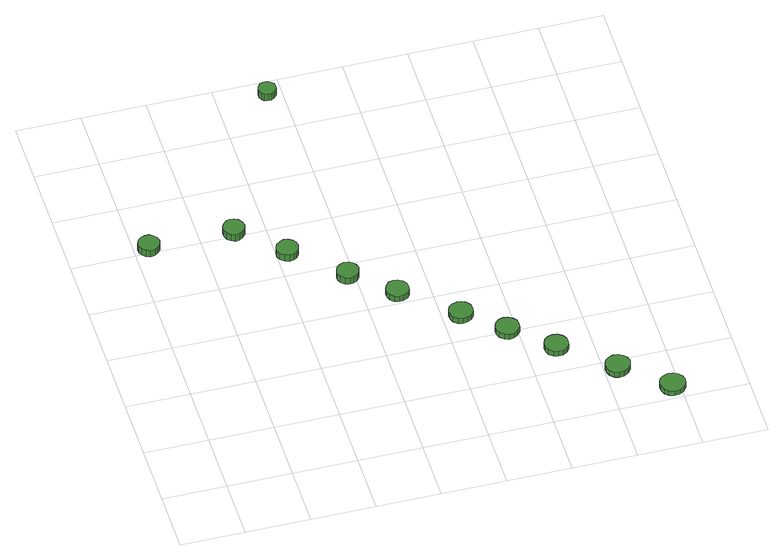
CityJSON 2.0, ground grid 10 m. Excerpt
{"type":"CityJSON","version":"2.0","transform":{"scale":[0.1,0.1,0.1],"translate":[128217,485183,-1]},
"CityObjects":{
"tree1":{"type":"SolitaryVegetationObject","attributes":{"function":"something"},"geometry":[{"type":"MultiSurface","lod":"1","boundaries":[[[0,1,2,3,4,5,6,7,8,9,10,11,12,13,14]],[[15,16,17,18,19,20,21,22,23,24,25,26,27,28,29]],[[0,29,28,1]],[[1,28,27,2]],[[2,27,26,3]],[[3,26,25,4]],[[4,25,24,5]],[[5,24,23,6]],[[6,23,22,7]],[[7,22,21,8]],[[8,21,20,9]],[[9,20,19,10]],[[10,19,18,11]],[[11,18,17,12]],[[12,17,16,13]],[[13,16,15,14]],[[14,15,29,0]]]}]},
"tree2":{"type":"SolitaryVegetationObject","attributes":{"function":"something"},"geometry":[{"type":"MultiSurface","lod":"1","boundaries":[[[30,31,32,33,34,35,36,37,38,39,40,41,42,43,44]],[[45,46,47,48,49,50,51,52,53,54,55,56,57,58,59]],[[30,59,58,31]],[[31,58,57,32]],[[32,57,56,33]],[[33,56,55,34]],[[34,55,54,35]],[[35,54,53,36]],[[36,53,52,37]],[[37,52,51,38]],[[38,51,50,39]],[[39,50,49,40]],[[40,49,48,41]],[[41,48,47,42]],[[42,47,46,43]],[[43,46,45,44]],[[44,45,59,30]]]}]},
"tree3":{"type":"SolitaryVegetationObject","attributes":{"function":"something"},"geometry":[{"type":"MultiSurface","lod":"1","boundaries":[[[60,61,62,63,64,65,66,67,68,69,70,71,72,73,74]],[[75,76,77,78,79,80,81,82,83,84,85,86,87,88,89]],[[60,89,88,61]],[[61,88,87,62]],[[62,87,86,63]],[[63,86,85,64]],[[64,85,84,65]],[[65,84,83,66]],[[66,83,82,67]],[[67,82,81,68]],[[68,81,80,69]],[[69,80,79,70]],[[70,79,78,71]],[[71,78,77,72]],[[72,77,76,73]],[[73,76,75,74]],[[74,75,89,60]]]}]},
"tree4":{"type":"SolitaryVegetationObject","attributes":{"function":"something"},"geometry":[{"type":"MultiSurface","lod":"1","boundaries":[[[90,91,92,93,94,95,96,97,98,99,100,101,102,103,104]],[[105,106,107,108,109,110,111,112,113,114,115,116,117,118,119]],[[90,119,118,91]],[[91,118,117,92]],[[92,117,116,93]],[[93,116,115,94]],[[94,115,114,95]],[[95,114,113,96]],[[96,113,112,97]],[[97,112,111,98]],[[98,111,110,99]],[[99,110,109,100]],[[100,109,108,101]],[[101,108,107,102]],[[102,107,106,103]],[[103,106,105,104]],[[104,105,119,90]]]}]},
"tree5":{"type":"SolitaryVegetationObject","attributes":{"function":"something"},"geometry":[{"type":"MultiSurface","lod":"1","boundaries":[[[120,121,122,123,124,125,126,127,128,129,130,131,132,133,134]],[[135,136,137,138,139,140,141,142,143,144,145,146,147,148,149]],[[120,149,148,121]],[[121,148,147,122]],[[122,147,146,123]],[[123,146,145,124]],[[124,145,144,125]],[[125,144,143,126]],[[126,143,142,127]],[[127,142,141,128]],[[128,141,140,129]],[[129,140,139,130]],[[130,139,138,131]],[[131,138,137,132]],[[132,137,136,133]],[[133,136,135,134]],[[134,135,149,120]]]}]},
"tree6":{"type":"SolitaryVegetationObject","attributes":{"function":"something"},"geometry":[{"type":"MultiSurface","lod":"1","boundaries":[[[150,151,152,153,154,155,156,157,158,159,160,161,162,163,164]],[[165,166,167,168,169,170,171,172,173,174,175,176,177,178,179]],[[150,179,178,151]],[[151,178,177,152]],[[152,177,176,153]],[[153,176,175,154]],[[154,175,174,155]],[[155,174,173,156]],[[156,173,172,157]],[[157,172,171,158]],[[158,171,170,159]],[[159,170,169,160]],[[160,169,168,161]],[[161,168,167,162]],[[162,167,166,163]],[[163,166,165,164]],[[164,165,179,150]]]}]},
"tree7":{"type":"SolitaryVegetationObject","attributes":{"function":"something"},"geometry":[{"type":"MultiSurface","lod":"1","boundaries":[[[180,181,182,183,184,185,186,187,188,189,190,191,192,193,194]],[[195,196,197,198,199,200,201,202,203,204,205,206,207,208,209]],[[180,209,208,181]],[[181,208,207,182]],[[182,207,206,183]],[[183,206,205,184]],[[184,205,204,185]],[[185,204,203,186]],[[186,203,202,187]],[[187,202,201,188]],[[188,201,200,189]],[[189,200,199,190]],[[190,199,198,191]],[[191,198,197,192]],[[192,197,196,193]],[[193,196,195,194]],[[194,195,209,180]]]}]},
"tree8":{"type":"SolitaryVegetationObject","attributes":{"function":"something"},"geometry":[{"type":"MultiSurface","lod":"1","boundaries":[[[210,211,212,213,214,215,216,217,218,219,220,221,222,223,224]],[[225,226,227,228,229,230,231,232,233,234,235,236,237,238,239]],[[210,239,238,211]],[[211,238,237,212]],[[212,237,236,213]],[[213,236,235,214]],[[214,235,234,215]],[[215,234,233,216]],[[216,233,232,217]],[[217,232,231,218]],[[218,231,230,219]],[[219,230,229,220]],[[220,229,228,221]],[[221,228,227,222]],[[222,227,226,223]],[[223,226,225,224]],[[224,225,239,210]]]}]},
"tree9":{"type":"SolitaryVegetationObject","attributes":{"function":"something"},"geometry":[{"type":"MultiSurface","lod":"1","boundaries":[[[240,241,242,243,244,245,246,247,248,249,250,251,252,253,254]],[[255,256,257,258,259,260,261,262,263,264,265,266,267,268,269]],[[240,269,268,241]],[[241,268,267,242]],[[242,267,266,243]],[[243,266,265,244]],[[244,265,264,245]],[[245,264,263,246]],[[246,263,262,247]],[[247,262,261,248]],[[248,261,260,249]],[[249,260,259,250]],[[250,259,258,251]],[[251,258,257,252]],[[252,257,256,253]],[[253,256,255,254]],[[254,255,269,240]]]}]},
"tree10":{"type":"SolitaryVegetationObject","attributes":{"function":"something"},"geometry":[{"type":"MultiSurface","lod":"1","boundaries":[[[270,271,272,273,274,275,276,277,278,279,280,281,282,283,284]],[[285,286,287,288,289,290,291,292,293,294,295,296,297,298,299]],[[270,299,298,271]],[[271,298,297,272]],[[272,297,296,273]],[[273,296,295,274]],[[274,295,294,275]],[[275,294,293,276]],[[276,293,292,277]],[[277,292,291,278]],[[278,291,290,279]],[[279,290,289,280]],[[280,289,288,281]],[[281,288,287,282]],[[282,287,286,283]],[[283,286,285,284]],[[284,285,299,270]]]}]},
"tree11":{"type":"SolitaryVegetationObject","attributes":{"function":"something"},"geometry":[{"type":"MultiSurface","lod":"1","boundaries":[[[300,301,302,303,304,305,306,307,308,309,310,311,312,313,314]],[[315,316,317,318,319,320,321,322,323,324,325,326,327,328,329]],[[300,329,328,301]],[[301,328,327,302]],[[302,327,326,303]],[[303,326,325,304]],[[304,325,324,305]],[[305,324,323,306]],[[306,323,322,307]],[[307,322,321,308]],[[308,321,320,309]],[[309,320,319,310]],[[310,319,318,311]],[[311,318,317,312]],[[312,317,316,313]],[[313,316,315,314]],[[314,315,329,300]]]}]}
},
"vertices":[
[36,499,33],[34,506,33],[30,511,33],[24,515,33],[17,515,33],[11,513,33],[6,509,33],[3,502,33],[3,495,33],[6,489,33],[11,485,33],[17,482,33],[24,483,33],[30,487,33],[34,492,33],[34,492,20],[30,487,20],[24,483,20],[17,482,20],[11,485,20],[6,489,20],[3,495,20],[3,502,20],[6,509,20],[11,513,20],[17,515,20],[24,515,20],[30,511,20],[34,506,20],[36,499,20],
[166,498,32],[164,505,32],[160,511,32],[154,514,32],[147,515,32],[141,513,32],[136,508,32],[133,502,32],[133,495,32],[136,488,32],[141,484,32],[147,481,32],[154,482,32],[160,486,32],[164,491,32],[164,491,19],[160,486,19],[154,482,19],[147,481,19],[141,484,19],[136,488,19],[133,495,19],[133,502,19],[136,508,19],[141,513,19],[147,515,19],[154,514,19],[160,511,19],[164,505,19],[166,498,19],
[232,440,28],[230,447,28],[226,452,28],[220,456,28],[213,457,28],[207,454,28],[201,450,28],[198,443,28],[198,436,28],[201,430,28],[207,425,28],[213,423,28],[220,424,28],[226,427,28],[230,433,28],[230,433,15],[226,427,15],[220,424,15],[213,423,15],[207,425,15],[201,430,15],[198,436,15],[198,443,15],[201,450,15],[207,454,15],[213,457,15],[220,456,15],[226,452,15],[230,447,15],[232,440,15],
[306,374,24],[304,381,24],[300,386,24],[294,390,24],[287,391,24],[280,388,24],[275,384,24],[272,377,24],[272,370,24],[275,364,24],[280,359,24],[287,357,24],[294,358,24],[300,361,24],[304,367,24],[304,367,11],[300,361,11],[294,358,11],[287,357,11],[280,359,11],[275,364,11],[272,370,11],[272,377,11],[275,384,11],[280,388,11],[287,391,11],[294,390,11],[300,386,11],[304,381,11],[306,374,11],
[367,321,20],[366,328,20],[362,334,20],[355,338,20],[348,339,20],[341,337,20],[336,332,20],[333,325,20],[333,318,20],[336,311,20],[341,306,20],[348,304,20],[355,305,20],[362,308,20],[366,314,20],[366,314,9],[362,308,9],[355,305,9],[348,304,9],[341,306,9],[336,311,9],[333,318,9],[333,325,9],[336,332,9],[341,337,9],[348,339,9],[355,338,9],[362,334,9],[366,328,9],[367,321,9],
[446,253,19],[445,260,19],[440,267,19],[433,270,19],[426,271,19],[419,269,19],[413,264,19],[410,257,19],[410,249,19],[413,242,19],[419,237,19],[426,235,19],[433,236,19],[440,239,19],[445,246,19],[445,246,9],[440,239,9],[433,236,9],[426,235,9],[419,237,9],[413,242,9],[410,249,9],[410,257,9],[413,264,9],[419,269,9],[426,271,9],[433,270,9],[440,267,9],[445,260,9],[446,253,9],
[290,771,26],[289,777,26],[285,781,26],[280,784,26],[275,785,26],[269,783,26],[265,779,26],[263,774,26],[263,768,26],[265,763,26],[269,759,26],[275,758,26],[280,758,26],[285,761,26],[289,766,26],[289,766,13],[285,761,13],[280,758,13],[275,758,13],[269,759,13],[265,763,13],[263,768,13],[263,774,13],[265,779,13],[269,783,13],[275,785,13],[280,784,13],[285,781,13],[289,777,13],[290,771,13],
[503,203,19],[502,210,19],[497,216,19],[490,220,19],[483,221,19],[476,219,19],[470,213,19],[467,206,19],[467,199,19],[470,192,19],[476,187,19],[483,184,19],[490,185,19],[497,189,19],[502,195,19],[502,195,9],[497,189,9],[490,185,9],[483,184,9],[476,187,9],[470,192,9],[467,199,9],[467,206,9],[470,213,9],[476,219,9],[483,221,9],[490,220,9],[497,216,9],[502,210,9],[503,203,9],
[563,149,19],[562,156,19],[557,162,19],[551,166,19],[543,167,19],[536,165,19],[530,160,19],[527,153,19],[527,145,19],[530,138,19],[536,133,19],[543,131,19],[551,131,19],[557,135,19],[562,141,19],[562,141,9],[557,135,9],[551,131,9],[543,131,9],[536,133,9],[530,138,9],[527,145,9],[527,153,9],[530,160,9],[536,165,9],[543,167,9],[551,166,9],[557,162,9],[562,156,9],[563,149,9],
[640,83,19],[638,91,19],[633,97,19],[626,101,19],[618,102,19],[611,99,19],[605,94,19],[602,87,19],[602,79,19],[605,72,19],[611,66,19],[618,64,19],[626,65,19],[633,69,19],[638,75,19],[638,75,9],[633,69,9],[626,65,9],[618,64,9],[611,66,9],[605,72,9],[602,79,9],[602,87,9],[605,94,9],[611,99,9],[618,102,9],[626,101,9],[633,97,9],[638,91,9],[640,83,9],
[708,25,18],[706,33,18],[701,39,18],[694,43,18],[686,44,18],[678,41,18],[672,36,18],[669,29,18],[669,21,18],[672,13,18],[678,8,18],[686,5,18],[694,6,18],[701,10,18],[706,17,18],[706,17,9],[701,10,9],[694,6,9],[686,5,9],[678,8,9],[672,13,9],[669,21,9],[669,29,9],[672,36,9],[678,41,9],[686,44,9],[694,43,9],[701,39,9],[706,33,9],[708,25,9]
]}
